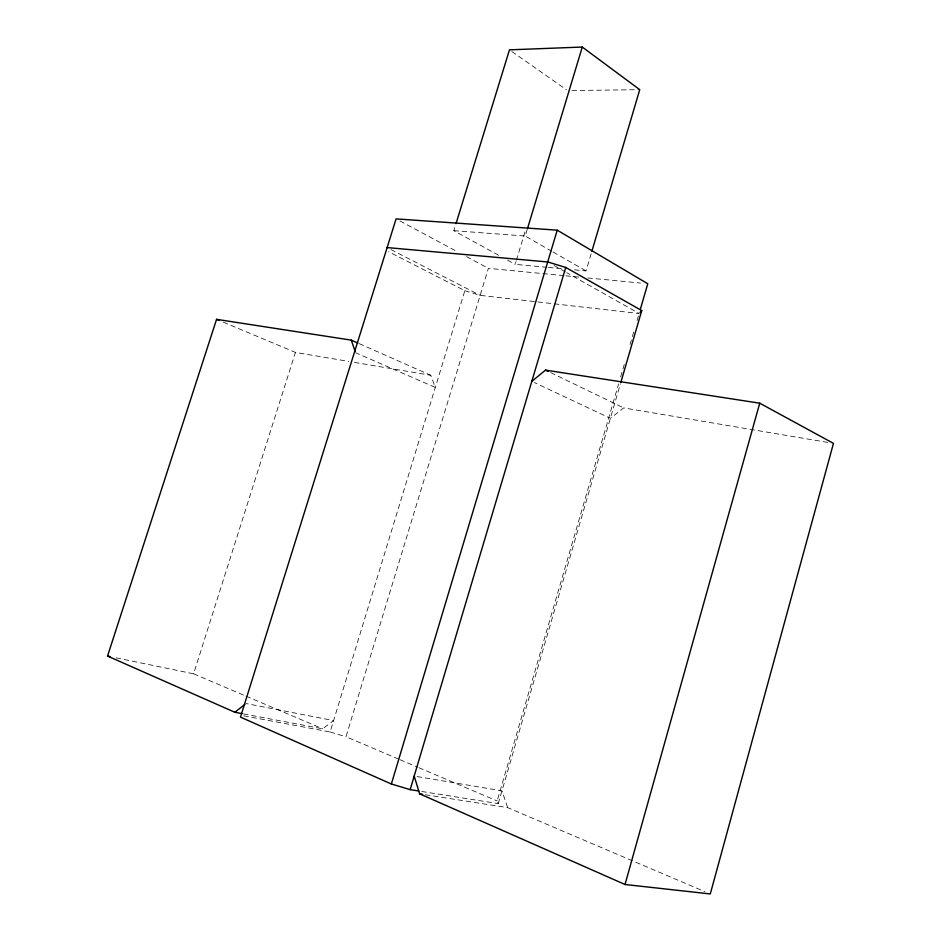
<?xml version="1.0" encoding="UTF-8"?>
<svg xmlns="http://www.w3.org/2000/svg" width="941" height="941" viewBox="0 0 941 941"><rect width="100%" height="100%" fill="white"/><g stroke="black" fill="none" stroke-linecap="round" stroke-linejoin="round"><path stroke-width="0.71" stroke-dasharray="4.71 3.53" d="M421.697 791.475L498.236 803.602L497.154 800.956L618.602 383.94M620.648 376.906L624.753 362.814M630.082 344.5L634.187 330.409M637.057 320.552L638.704 314.917M498.236 803.602L620.425 383.822M574.469 269.844L586.043 270.926L591.454 252.659M546.992 267.303L515.174 264.35L516.009 261.551M516.433 260.151L525.748 229.322M551.838 251.294L525.231 236.038L527.348 229.039M243.731 715.819L330.126 731.98L464.83 290.71L388.609 251.729M398.619 759.105L345.982 736.744L488.367 268.326L564.412 275.678M498.565 255.234L453.856 230.686L455.585 225.075M116.143 657.841L193.587 673.803L295.439 352.405L348.711 361.415M827.68 442.399L623.695 407.912L610.38 418.31L534.429 382.575M243.484 713.89L322.634 728.793L333.608 720.583L246.036 703.527M571.963 90.548L639.751 89.666M453.856 230.686L525.231 236.038M548.438 267.432L562.906 268.773M565.882 275.831L579.044 277.101M587.819 277.948L640.468 283.041M464.83 290.71L480.145 295.368L639.115 313.506L566.753 272.69M425.403 794.733L507.67 807.625L704.88 891.645M417.063 776.56L501.953 790.816L507.67 807.625M354.463 362.391L430.766 375.283L435.307 387.433L355.58 352.722M330.126 731.98L345.982 736.744M223.264 322.14L295.439 352.405M399.972 759.681L417.522 767.127M418.874 767.703L497.154 800.956M193.587 673.803L244.672 695.575M246.013 696.14L322.634 728.793M359.239 343.653L430.766 375.283M550.744 372.648L623.695 407.912M391.009 249.577L480.145 295.368M399.937 220.947L457.608 251.847M466.583 256.658L488.367 268.326M507.505 260.139L515.174 264.35M554.061 265.527L565.482 271.973M553.108 252.023L586.043 270.926M511.845 51.496L566.447 89.771"/><path stroke-width="1.41" d="M414.193 776.066L419.627 793.828L625.024 884.493L759.74 403.195L545.533 370.131L531.806 381.352M640.292 309.448L647.773 283.747L557.225 230.169L396.09 218.877L240.473 717.124L391.362 783.994L410.147 789.64L418.816 791.016M620.837 382.411L641.738 310.577L565.741 267.444L547.709 261.951L387.127 247.577M591.877 251.247L639.751 89.666L582.279 47.05L509.469 49.838L456.009 223.676M410.147 789.64L565.741 267.444M391.362 783.994L557.225 230.169M527.772 227.64L582.279 47.05M242.049 713.619L234.85 712.266L107.533 656.065L216.571 319.34L351.287 340.136L357.909 343.065M639.986 312.53L641.738 310.577M234.85 712.266L244.919 704.397M625.024 884.493L710.279 893.95L833.467 443.376L759.74 403.195M419.627 793.828L422.521 794.286M107.533 656.065L110.403 656.653M216.571 319.34L219.253 320.458M545.533 370.131L548.144 371.389M351.287 340.136L355.145 351.464"/></g></svg>
